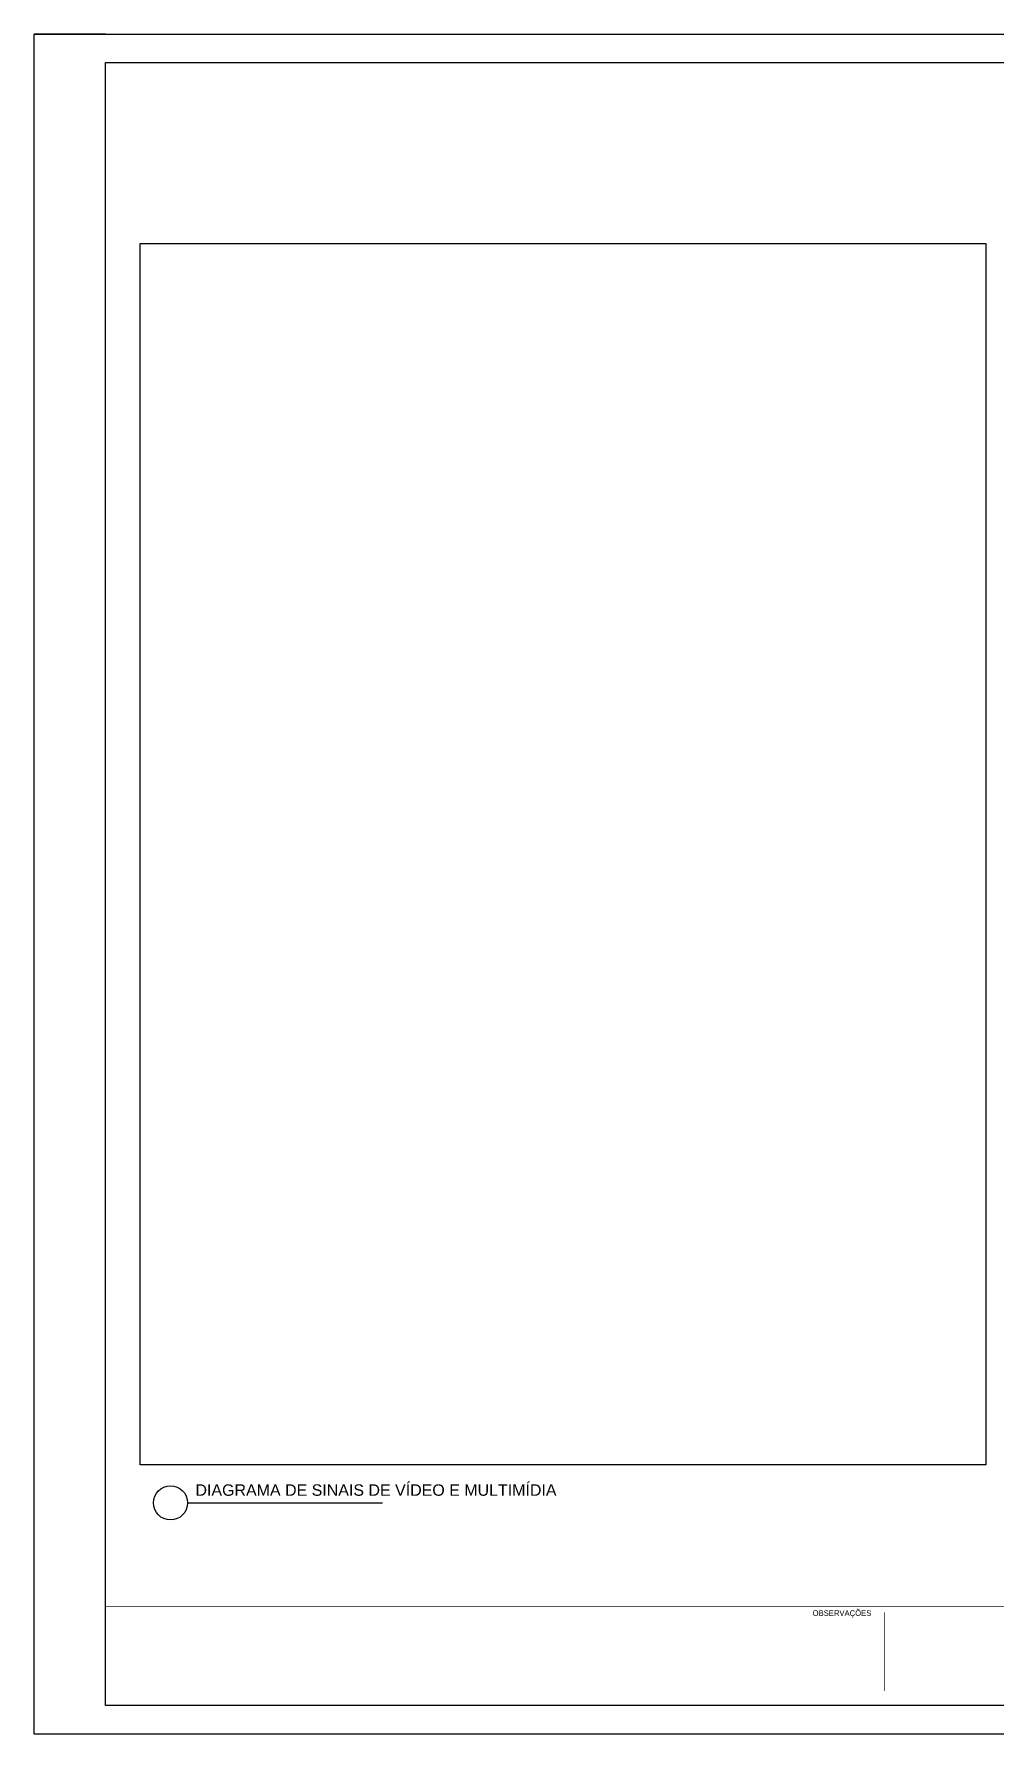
# Paper-space layout 'DIAGRAMAS' of a CAD drawing. Header units: millimetres. Extents: x 0 to 841, y 0 to 594.
# Drawn here: x 0 to 336, y 0 to 594 of the extents above; entities that cross this region are included whole.
import ezdxf
from ezdxf.enums import TextEntityAlignment as Align

# ---------------------------------------------------------------- set-up
doc = ezdxf.new("R2010")
doc.units = ezdxf.units.MM
doc.header["$MEASUREMENT"] = 0
for name, color, linetype in [('base', 253, 'Continuous'), ('TC_01_FOLHA', 6, 'Continuous'), ('TC_17_TEXTO', 3, 'Continuous')]:
    doc.layers.add(name, color=color, linetype=linetype)
doc.layers.add('PDF_Text', color=7, linetype='Continuous', true_color=0x535353)
doc.styles.add('PDF Arial', font='arial.ttf')
doc.styles.add('TC_2.0-FUT', font='', dxfattribs={"height": 2})
doc.styles.get('TC_2.0-FUT').set_extended_font_data('Futura Md BT')
picture_1 = doc.add_image_def('image6.png', size_in_pixel=(720, 1040))

psp = doc.layouts.new('DIAGRAMAS')

# ---------------------------------------------------------------- linework, layer by layer
at = {"layer": 'base', "color": 7}
psp.add_lwpolyline([(53.68, 80.75), (121.75, 80.75)], dxfattribs=at)
psp.add_circle((47.68, 80.77), 5.97, dxfattribs=at)
at = {"layer": 'TC_01_FOLHA'}
for points in [[(0, 594), (841, 594), (841, 0), (0, 0)], [(25, 584), (831, 584), (831, 10), (25, 10)]]:
    psp.add_lwpolyline(points, close=True, dxfattribs=at)
psp.add_lwpolyline([(25, 594), (0, 594)], dxfattribs=at)
at = {"layer": 'TC_17_TEXTO', "color": 251, "true_color": 0x575756, "const_width": 0.3}
for points in [[(25, 44.5), (831, 44.5)], [(297, 15), (297, 42.5)]]:
    psp.add_lwpolyline(points, dxfattribs=at)

# ---------------------------------------------------------------- texts
at = {"layer": 'PDF_Text', "color": 3, "insert": (56.39, 83.18), "char_height": 3.9923, "attachment_point": 7, "style": 'PDF Arial'}
psp.add_mtext('DIAGRAMA DE SINAIS DE VÍDEO E MULTIMÍDIA', dxfattribs=at)
at = {"layer": 'TC_17_TEXTO', "style": 'TC_2.0-FUT'}
psp.add_text('OBSERVAÇÕES', height=2, dxfattribs=at).set_placement((271.95, 43.25), align=Align.TOP_LEFT)

# ---------------------------------------------------------------- pictures from other files: only their frames are drawn
image = psp.add_image(picture_1, insert=(37.03, 94.05), size_in_units=(295.44, 426.75))
image.dxf.flags = 7

doc.saveas('drawing.dxf')
